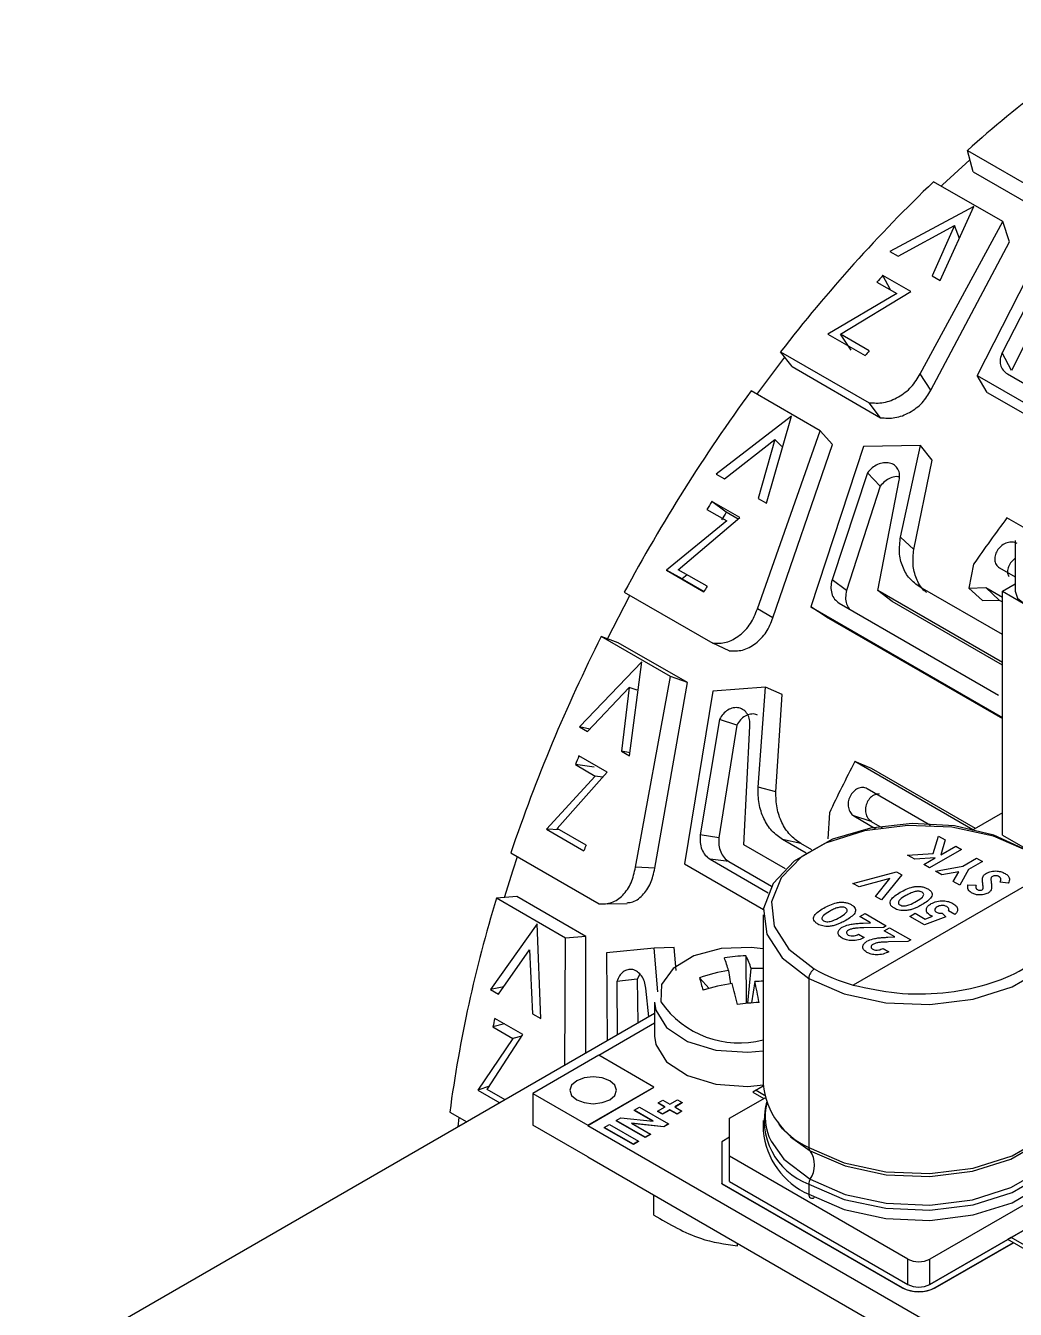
# Model space of a CAD drawing. Header units: millimetres. Extents: x 53 to 380, y 29 to 265.
# Drawn here: x 274.81 to 290.71, y 119.77 to 140.4 of the extents above; entities that cross this region are included whole.
import ezdxf

# ---------------------------------------------------------------- set-up
doc = ezdxf.new("R2010")
doc.units = ezdxf.units.MM

msp = doc.modelspace()

# ---------------------------------------------------------------- linework, layer by layer
at = {"color": 7, "linetype": 'Continuous', "lineweight": 25}
for p, q in [((289.9408, 138.3943), (291.3619, 137.5739)), ((290.0337, 138.0541), (289.9408, 138.3943)), ((290.509, 137.2509), (289.3972, 137.8927)), ((290.0337, 138.0541), (291.4548, 137.2337)), ((290.0431, 137.4922), (288.6967, 136.7713)), ((289.5055, 136.3044), (290.0431, 137.4922)), ((289.1837, 134.8022), (290.509, 137.2509)), ((290.6187, 136.9261), (290.509, 137.2509)), ((288.8287, 136.6951), (289.7323, 137.1893)), ((289.7323, 137.1893), (289.3735, 136.3806)), ((289.8116, 136.9807), (289.7323, 137.1893)), ((289.3532, 134.5418), (290.6187, 136.9261)), ((291.2178, 136.9794), (290.0988, 134.7773)), ((288.6967, 136.7713), (288.8287, 136.6951)), ((291.2516, 136.61), (290.4991, 135.1426)), ((288.486, 136.2802), (288.8068, 136.095)), ((289.034, 136.1273), (288.5826, 136.3878)), ((288.7027, 136.1551), (288.5826, 136.3878)), ((289.3735, 136.3806), (289.5055, 136.3044)), ((291.3655, 136.2893), (290.6491, 134.8596)), ((288.8068, 136.095), (287.6997, 135.4433)), ((287.9014, 135.4414), (289.034, 136.1273)), ((287.6997, 135.4433), (288.3003, 135.0966)), ((288.3639, 135.1744), (287.9014, 135.4414)), ((288.0726, 135.183), (287.9014, 135.4414)), ((286.558, 134.4746), (287.0094, 135.0701)), ((286.9398, 135.1605), (288.3609, 134.3402)), ((287.1251, 134.9198), (286.9398, 135.1605)), ((290.6491, 134.8596), (290.4991, 135.1426)), ((287.1251, 134.9198), (288.5462, 134.0994)), ((289.3532, 134.5418), (289.1837, 134.8022)), ((290.0988, 134.7773), (293.2921, 132.9338)), ((290.2595, 134.5064), (290.0988, 134.7773)), ((290.5849, 134.803), (293.1423, 133.3267)), ((287.5759, 133.887), (286.4641, 134.5289)), ((290.2595, 134.5064), (293.1503, 132.8376)), ((288.5462, 134.0994), (288.3609, 134.3402)), ((287.1123, 134.1242), (285.9043, 133.1932)), ((286.713, 132.7264), (287.1123, 134.1242)), ((286.0363, 133.117), (286.8442, 133.7498)), ((286.5658, 131.0272), (287.5759, 133.887)), ((286.8442, 133.7498), (286.581, 132.8026)), ((286.9583, 133.6354), (286.8442, 133.7498)), ((287.7758, 133.6657), (287.5759, 133.887)), ((286.8159, 130.8829), (287.7758, 133.6657)), ((288.2728, 133.6367), (287.4269, 131.0569)), ((289.1881, 133.6529), (288.2728, 133.6367)), ((288.8659, 132.1806), (289.1881, 133.6529)), ((289.3768, 133.4167), (289.1881, 133.6529)), ((289.0807, 131.9803), (289.3768, 133.4167)), ((285.9043, 133.1932), (286.0363, 133.117)), ((288.337, 133.2142), (287.7653, 131.4914)), ((288.5406, 132.9979), (288.337, 133.2142)), ((288.5406, 132.9979), (287.9995, 131.3207)), ((288.5019, 131.3209), (288.8462, 133.0924)), ((286.2861, 132.4929), (285.8348, 132.7534)), ((286.0668, 132.5794), (285.8348, 132.7534)), ((286.581, 132.8026), (286.713, 132.7264)), ((285.2945, 131.6558), (286.2861, 132.4929)), ((285.7547, 132.626), (286.0755, 132.4409)), ((286.2579, 132.4691), (286.0668, 132.5794)), ((290.914, 132.2941), (290.5769, 132.4887)), ((286.0755, 132.4409), (285.1054, 131.646)), ((289.0807, 131.9803), (288.8659, 132.1806)), ((290.7105, 132.1262), (290.7105, 131.3096)), ((290.0414, 131.7462), (289.9648, 131.3583)), ((290.4579, 131.6857), (290.7105, 131.5398)), ((285.1054, 131.646), (285.706, 131.2993)), ((285.3584, 131.5068), (285.1054, 131.646)), ((285.757, 131.3888), (285.2945, 131.6558)), ((285.4396, 131.572), (285.3584, 131.5068)), ((285.3584, 131.5068), (285.7089, 131.3045)), ((287.9995, 131.3207), (287.7653, 131.4914)), ((284.4266, 131.2929), (285.8477, 130.4725)), ((290.5034, 130.1655), (288.5019, 131.3209)), ((288.7325, 131.1445), (288.5019, 131.3209)), ((290.5034, 130.613), (289.1801, 131.3769)), ((289.9648, 131.3583), (290.2376, 131.3683)), ((290.1824, 131.1622), (289.9648, 131.3583)), ((290.2376, 131.3683), (290.5034, 131.2149)), ((290.4527, 131.1684), (290.2376, 131.3683)), ((290.5034, 131.3096), (290.7105, 131.4292)), ((290.5034, 127.3902), (290.5034, 131.3096)), ((290.5034, 131.3096), (291.9176, 130.4932)), ((284.1562, 130.5462), (284.5164, 131.241)), ((287.4269, 131.0569), (290.5034, 129.2808)), ((287.6698, 130.9005), (287.4269, 131.0569)), ((287.8809, 131.1175), (290.4383, 129.6412)), ((290.5034, 130.1221), (288.7325, 131.1445)), ((290.1824, 131.1622), (290.4527, 131.1684)), ((290.4527, 131.1684), (290.5034, 131.1392)), ((286.8159, 130.8829), (286.5658, 131.0272)), ((287.6698, 130.9005), (290.5034, 129.2647)), ((285.1691, 129.9404), (284.0573, 130.5823)), ((284.3313, 130.4824), (284.0573, 130.5823)), ((285.4431, 129.8406), (284.3313, 130.4824)), ((286.1103, 130.3507), (285.8477, 130.4725)), ((284.7092, 130.1751), (283.7046, 129.1285)), ((284.5133, 128.6617), (284.7092, 130.1751)), ((284.6062, 126.8723), (285.1691, 129.9404)), ((284.9166, 126.8558), (285.4431, 129.8406)), ((285.4431, 129.8406), (285.1691, 129.9404)), ((283.8366, 129.0523), (284.5055, 129.7596)), ((284.5055, 129.7596), (284.3813, 128.7379)), ((284.6348, 129.7198), (284.5055, 129.7596)), ((285.8478, 129.7027), (285.3945, 126.9247)), ((286.6991, 129.7661), (285.8478, 129.7027)), ((286.5773, 128.1614), (286.6991, 129.7661)), ((286.9644, 129.6494), (286.6991, 129.7661)), ((286.8625, 128.0848), (286.9644, 129.6494)), ((285.9584, 129.2489), (285.648, 127.3906)), ((286.2352, 129.1547), (285.9584, 129.2489)), ((283.7046, 129.1285), (283.8366, 129.0523)), ((283.8756, 129.0936), (283.7046, 129.1285)), ((286.2352, 129.1547), (285.9473, 127.3461)), ((286.3509, 127.2342), (286.4468, 129.1408)), ((284.1493, 128.4002), (283.6979, 128.6607)), ((284.3813, 128.7379), (284.5133, 128.6617)), ((284.5195, 128.7097), (284.3813, 128.7379)), ((290.0297, 127.4735), (288.1303, 128.57)), ((288.4002, 128.462), (288.1303, 128.57)), ((283.3496, 127.4967), (284.1493, 128.4002)), ((283.6409, 128.5239), (283.9617, 128.3387)), ((283.9405, 128.48), (283.6409, 128.5239)), ((290.0711, 127.4974), (288.4002, 128.462)), ((283.9617, 128.3387), (283.1773, 127.4823)), ((284.0795, 128.3214), (283.9617, 128.3387)), ((286.8625, 128.0848), (286.5773, 128.1614)), ((289.3503, 127.5441), (288.3306, 128.1327)), ((287.7223, 127.7444), (287.6999, 127.3263)), ((290.5034, 127.747), (290.0101, 127.4622)), ((288.1165, 127.6971), (288.4711, 127.4924)), ((288.3969, 127.6102), (288.1165, 127.6971)), ((288.3969, 127.6102), (288.5739, 127.5081)), ((283.1773, 127.4823), (283.7778, 127.1356)), ((283.3874, 127.4749), (283.1773, 127.4823)), ((283.8122, 127.2297), (283.3496, 127.4967)), ((285.9473, 127.3461), (285.648, 127.3906)), ((289.3899, 127.0937), (289.4753, 127.3745)), ((289.4753, 127.3745), (289.5861, 127.3105)), ((290.5034, 127.3902), (291.9176, 126.5738)), ((287.0179, 126.8492), (286.3509, 127.2342)), ((287.3476, 127.0992), (286.9708, 127.3168)), ((287.2628, 127.2552), (286.9708, 127.3168)), ((287.4404, 127.1527), (287.2628, 127.2552)), ((289.8467, 127.1601), (289.334, 126.8642)), ((289.5861, 127.3105), (289.5143, 127.0744)), ((289.5143, 127.0744), (289.7547, 127.2132)), ((289.7547, 127.2132), (289.8467, 127.1601)), ((282.6049, 127.1046), (284.026, 126.2843)), ((285.3945, 126.9247), (286.6644, 126.1916)), ((285.8048, 127.0008), (286.7377, 126.4623)), ((286.1071, 126.9637), (285.8048, 127.0008)), ((286.1071, 126.9637), (286.7922, 126.5683)), ((288.9805, 127.0683), (289.3899, 127.0937)), ((289.0966, 127.0012), (288.9805, 127.0683)), ((289.4225, 127.0214), (289.0966, 127.0012)), ((289.242, 126.9173), (289.4225, 127.0214)), ((289.334, 126.8642), (289.242, 126.9173)), ((289.8678, 126.8915), (290.0899, 127.0197)), ((290.1819, 126.9666), (289.9599, 126.8384)), ((290.0899, 127.0197), (290.1819, 126.9666)), ((284.9166, 126.8558), (284.6062, 126.8723)), ((288.1017, 126.6118), (288.8002, 126.8005)), ((291.2885, 126.8154), (288.1066, 124.9785)), ((288.8888, 126.7493), (288.5618, 126.3462)), ((288.8002, 126.8005), (288.8888, 126.7493)), ((289.4293, 126.8091), (289.8678, 126.8915)), ((289.5317, 126.75), (289.4293, 126.8091)), ((289.803, 126.801), (289.5317, 126.75)), ((289.7147, 126.6444), (289.803, 126.801)), ((289.9599, 126.8384), (289.8171, 126.5853)), ((288.1997, 126.5553), (288.1017, 126.6118)), ((288.6959, 126.6893), (288.1997, 126.5553)), ((288.4635, 126.403), (288.6959, 126.6893)), ((289.8171, 126.5853), (289.7147, 126.6444)), ((289.948, 126.5888), (290.0798, 126.5854)), ((290.5985, 126.6152), (290.469, 126.6339)), ((282.6977, 126.4024), (282.3719, 126.3727)), ((283.4837, 125.7309), (282.3719, 126.3727)), ((283.8095, 125.7605), (282.6977, 126.4024)), ((288.5618, 126.3462), (288.4635, 126.403)), ((284.153, 126.2857), (284.4735, 126.2913)), ((286.6599, 126.105), (286.6599, 123.3885)), ((288.2101, 126.0788), (288.2956, 126.1281)), ((288.2956, 126.1281), (288.6373, 125.9308)), ((289.0186, 126.0826), (289.104, 126.1319)), ((289.104, 126.1319), (289.2645, 126.0392)), ((289.5371, 126.1322), (289.5967, 126.0772)), ((289.7415, 126.1129), (289.6364, 126.1736)), ((283.0284, 125.965), (282.2759, 124.9065)), ((283.0846, 124.4396), (283.0284, 125.965)), ((288.3827, 125.9792), (288.2101, 126.0788)), ((288.2679, 125.9747), (288.3827, 125.9792)), ((288.5907, 125.9039), (288.2774, 125.8982)), ((288.6373, 125.9308), (288.5907, 125.9039)), ((288.6045, 125.8511), (288.6899, 125.9004)), ((288.6899, 125.9004), (289.0317, 125.7031)), ((289.252, 125.9478), (289.0186, 126.0826)), ((289.5967, 126.0772), (289.252, 125.9478)), ((289.2645, 126.0392), (289.3815, 126.0836)), ((283.4703, 123.6869), (283.4837, 125.7309)), ((283.8095, 125.7605), (283.4837, 125.7309)), ((283.8093, 123.8826), (283.8095, 125.7605)), ((288.1904, 125.7942), (288.2824, 125.7411)), ((288.777, 125.7515), (288.6045, 125.8511)), ((288.6622, 125.747), (288.777, 125.7515)), ((288.9851, 125.6762), (288.6718, 125.6706)), ((289.0317, 125.7031), (288.9851, 125.6762)), ((282.4079, 124.8303), (282.9057, 125.542)), ((282.9057, 125.542), (282.9526, 124.5158)), ((284.9087, 125.572), (284.1394, 125.496)), ((284.1394, 125.496), (284.1532, 124.0811)), ((285.2291, 125.5844), (284.9087, 125.572)), ((284.9649, 124.8709), (284.9087, 125.572)), ((285.2624, 125.2138), (285.2291, 125.5844)), ((288.5848, 125.5665), (288.6768, 125.5134)), ((286.3811, 125.4486), (286.3883, 124.6825)), ((284.6361, 125.071), (284.3085, 125.0356)), ((284.6748, 125.1553), (284.6361, 125.071)), ((284.6361, 125.071), (284.645, 124.365)), ((285.637, 125.0967), (285.791, 124.9249)), ((286.1031, 125.2114), (286.1329, 124.9977)), ((286.4105, 124.6847), (286.4655, 125.2455)), ((287.3921, 125.0845), (287.3921, 122.368)), ((282.4927, 124.9517), (282.2759, 124.9065)), ((282.2759, 124.9065), (282.4079, 124.8303)), ((284.3085, 125.0356), (284.3133, 124.1735)), ((284.8216, 124.467), (284.7707, 124.9302)), ((286.5245, 125.0362), (286.47, 124.6901)), ((284.9138, 124.7048), (284.9138, 124.155)), ((284.9138, 124.5202), (270.9879, 116.4809)), ((282.7965, 124.1808), (282.3452, 124.4413)), ((282.9526, 124.5158), (283.0846, 124.4396)), ((282.4993, 124.3524), (282.3158, 124.3061)), ((282.3158, 124.3061), (282.6366, 124.1209)), ((284.9138, 124.3634), (284.0191, 123.8469)), ((282.6366, 124.1209), (282.0715, 123.2897)), ((282.2244, 123.301), (282.7965, 124.1808)), ((282.7813, 124.1574), (282.6366, 124.1209)), ((284.0157, 123.8489), (282.955, 123.2366)), ((284.8996, 123.3386), (284.0157, 123.8489)), ((282.2584, 123.3534), (282.0715, 123.2897)), ((282.0715, 123.2897), (282.4269, 123.0845)), ((282.5131, 123.1343), (282.2244, 123.301)), ((282.955, 123.2366), (282.955, 122.7266)), ((282.955, 123.2366), (283.8389, 122.7263)), ((283.8389, 122.7263), (284.8996, 123.3386)), ((283.8389, 122.7224), (284.8996, 123.3347)), ((284.8996, 123.3347), (284.8996, 123.3386)), ((286.6606, 123.3553), (286.4906, 123.2572)), ((286.5455, 123.2878), (286.4906, 123.2572)), ((286.4906, 123.2572), (286.6673, 123.1552)), ((286.6606, 123.3542), (286.5455, 123.2878)), ((286.5455, 123.2878), (286.6789, 123.2108)), ((284.5851, 122.9666), (284.6691, 123.0151)), ((284.6691, 123.0151), (285.1368, 122.7451)), ((284.9629, 122.9493), (285.0828, 123.0185)), ((284.9689, 123.0843), (285.0468, 123.1293)), ((285.0828, 123.0185), (284.9689, 123.0843)), ((284.9689, 123.0843), (284.9689, 123.0802)), ((285.0793, 123.0165), (284.9689, 123.0802)), ((285.0468, 123.1293), (285.1608, 123.0635)), ((285.1608, 123.0635), (285.2807, 123.1328)), ((285.3587, 123.0878), (285.2387, 123.0185)), ((285.2387, 123.0185), (285.3527, 122.9528)), ((285.3587, 123.0837), (285.2423, 123.0165)), ((285.2807, 123.1328), (285.3587, 123.0878)), ((285.3587, 123.0878), (285.3587, 123.0837)), ((286.1193, 122.8388), (286.6893, 123.1679)), ((281.6223, 122.9352), (281.8952, 122.7776)), ((281.7555, 122.697), (281.7721, 122.8487)), ((284.2973, 122.8005), (284.3729, 122.8441)), ((284.2973, 122.8005), (284.2973, 122.7964)), ((284.765, 122.5304), (284.2973, 122.8005)), ((284.765, 122.5264), (284.2973, 122.7964)), ((284.3729, 122.8441), (284.8929, 122.7889)), ((284.8929, 122.7889), (284.5851, 122.9666)), ((284.5851, 122.9666), (284.5851, 122.9625)), ((284.8842, 122.7899), (284.5851, 122.9625)), ((285.0409, 122.9043), (284.9629, 122.9493)), ((284.9629, 122.9493), (284.9629, 122.9452)), ((285.0409, 122.9002), (284.9629, 122.9452)), ((285.1608, 122.9735), (285.0409, 122.9043)), ((285.1608, 122.9695), (285.0409, 122.9002)), ((285.0409, 122.9043), (285.0409, 122.9002)), ((285.2747, 122.9078), (285.1608, 122.9735)), ((285.1608, 122.9735), (285.1608, 122.9695)), ((285.2747, 122.9037), (285.1608, 122.9695)), ((285.3527, 122.9528), (285.2747, 122.9078)), ((285.3527, 122.9487), (285.2747, 122.9037)), ((285.2747, 122.9078), (285.2747, 122.9037)), ((285.3527, 122.9528), (285.3527, 122.9487)), ((286.1193, 122.2265), (286.1193, 122.8388)), ((286.6599, 122.7996), (286.6599, 122.6347)), ((283.8389, 122.2164), (282.955, 122.7266)), ((283.8389, 122.7224), (283.8389, 122.7263)), ((283.8389, 122.7224), (290.5564, 118.8445)), ((284.1054, 122.6897), (284.1894, 122.7381)), ((284.1054, 122.6897), (284.1054, 122.6856)), ((284.5731, 122.4197), (284.1054, 122.6897)), ((284.5731, 122.4156), (284.1054, 122.6856)), ((284.1894, 122.7381), (284.6571, 122.4681)), ((285.0606, 122.7011), (284.5421, 122.756)), ((284.5421, 122.756), (284.849, 122.5789)), ((285.0606, 122.697), (284.5508, 122.751)), ((284.849, 122.5789), (284.765, 122.5304)), ((284.849, 122.5789), (284.849, 122.5748)), ((285.1368, 122.7451), (285.0606, 122.7011)), ((285.1368, 122.741), (285.0606, 122.697)), ((285.0606, 122.7011), (285.0606, 122.697)), ((285.1368, 122.7451), (285.1368, 122.741)), ((284.6571, 122.4681), (284.5731, 122.4197)), ((284.6571, 122.4641), (284.5731, 122.4156)), ((284.5731, 122.4197), (284.5731, 122.4156)), ((284.6571, 122.4681), (284.6571, 122.4641)), ((284.849, 122.5748), (284.765, 122.5264)), ((284.765, 122.5304), (284.765, 122.5264)), ((286.1193, 122.5326), (285.9943, 122.4604)), ((285.9943, 122.4604), (285.9943, 121.7884)), ((287.0962, 122.5385), (287.4123, 122.3147)), ((292.554, 122.4306), (289.3367, 120.5733)), ((283.8389, 122.2164), (283.8389, 122.2162)), ((283.8389, 122.2162), (290.5564, 118.3382)), ((288.9831, 120.5733), (286.1193, 122.2265)), ((286.1193, 121.8183), (286.1193, 122.2265)), ((285.9943, 121.7884), (288.8947, 120.114)), ((285.9943, 121.7843), (285.9943, 121.7884)), ((285.9943, 121.7843), (288.8947, 120.1099)), ((286.1193, 121.8183), (288.9831, 120.165)), ((287.3921, 121.7791), (287.3921, 121.6142)), ((284.9038, 121.2807), (284.9038, 121.6014)), ((290.8696, 121.05), (289.3367, 120.165)), ((290.8696, 121.05), (290.5918, 120.8896)), ((290.8699, 121.0491), (290.6467, 120.9202)), ((286.2451, 120.7879), (286.2451, 120.8271)), ((289.4251, 120.114), (290.6802, 120.8386)), ((289.4251, 120.1099), (290.6837, 120.8365)), ((290.6467, 120.9202), (290.5918, 120.8896)), ((291.1221, 120.5834), (290.5918, 120.8896)), ((291.1221, 120.6458), (290.6467, 120.9202)), ((288.9831, 120.165), (288.9831, 120.5733)), ((289.3367, 120.165), (289.3367, 120.5733)), ((288.8947, 120.1099), (288.8947, 120.114)), ((289.4251, 120.1099), (289.4251, 120.114))]:
    msp.add_line(p, q, dxfattribs=at)
at = {"color": 8, "linetype": 'Continuous', "lineweight": 25}
msp.add_line((289.3367, 120.165), (290.8696, 121.05), dxfattribs=at)
at = {"color": 7, "linetype": 'Continuous', "lineweight": 25, "flags": 128}
for points in [[(289.5183, 137.8228), (289.5413, 137.8443), (289.9821, 138.2432)], [(290.7105, 131.3096), (290.7486, 131.1992), (290.857, 131.1055), (291.0192, 131.043), (291.2105, 131.021), (291.4019, 131.043), (291.5641, 131.1055), (291.6725, 131.1992), (291.7105, 131.3096), (291.7105, 131.3096)], [(290.9277, 127.1256), (290.358, 127.3717), (289.6913, 127.5153), (288.9816, 127.5446), (288.2862, 127.4573), (287.6617, 127.2604), (287.1585, 126.9699), (286.8175, 126.6094), (286.6663, 126.208), (286.717, 125.7983), (286.9657, 125.4134), (287.3921, 125.0845)], [(291.2885, 126.8152), (290.9001, 127.1401), (290.3674, 127.3877), (289.7346, 127.5374), (289.0541, 127.5768), (288.3824, 127.5026), (287.7752, 127.321), (287.2828, 127.0471), (286.946, 126.7035), (286.7928, 126.3187), (286.8358, 125.9247), (287.0716, 125.5541), (287.4805, 125.2376)], [(287.3921, 125.0845), (287.9618, 124.8384), (288.6285, 124.6948), (289.3383, 124.6655), (290.0336, 124.7528), (290.6581, 124.9497), (291.1613, 125.2402), (291.5023, 125.6007), (291.6535, 126.0021), (291.6028, 126.4118), (291.3541, 126.7967), (290.9277, 127.1256)], [(282.5042, 126.3848), (282.6402, 126.8282), (282.7098, 127.0441)], [(284.9138, 124.7048), (284.932, 124.575), (285.1065, 124.2956), (285.4441, 124.0715), (285.8992, 123.9329), (286.4102, 123.8985), (286.6599, 123.9217)], [(284.9138, 124.155), (284.932, 124.0252), (285.1065, 123.7458), (285.4441, 123.5217), (285.8992, 123.3831), (286.4102, 123.3487), (286.6601, 123.3719)], [(284.1925, 123.4407), (284.0708, 123.4876), (283.9273, 123.5041), (283.7838, 123.4876), (283.6621, 123.4407), (283.5809, 123.3704), (283.5523, 123.2876), (283.5809, 123.2047), (283.6621, 123.1345)], [(283.6621, 123.1345), (283.7838, 123.0876), (283.9273, 123.0711), (284.0708, 123.0876), (284.1925, 123.1345), (284.2738, 123.2047), (284.3023, 123.2876), (284.2738, 123.3704), (284.1925, 123.4407)], [(287.3921, 122.368), (287.9618, 122.1218), (288.6285, 121.9782), (289.3383, 121.9489), (290.0336, 122.0363), (290.6581, 122.2331), (291.1613, 122.5236), (291.5023, 122.8841), (291.6535, 123.2855), (291.6599, 123.3885)], [(287.3921, 121.7791), (287.9618, 121.5329), (288.6285, 121.3894), (289.3383, 121.3601), (290.0336, 121.4474), (290.6581, 121.6443), (291.1613, 121.9347), (291.5023, 122.2953), (291.6535, 122.6967), (291.6124, 123.0797)], [(287.4123, 122.3147), (287.9755, 122.0713), (288.6346, 121.9294), (289.3362, 121.9005), (290.0236, 121.9868), (290.641, 122.1814), (291.1384, 122.4685), (291.4755, 122.825), (291.5636, 122.9918)], [(287.3921, 121.6142), (287.9618, 121.3681), (288.6285, 121.2245), (289.3383, 121.1952), (290.0336, 121.2825), (290.6581, 121.4794), (291.1613, 121.7699), (291.5023, 122.1304), (291.6535, 122.5318), (291.6599, 122.6347)]]:
    msp.add_lwpolyline(points, dxfattribs=at)
at = {"color": 8, "linetype": 'Continuous', "lineweight": 25, "flags": 128}
for points in [[(286.6599, 125.562), (286.4658, 125.5837), (285.9838, 125.5645), (285.5464, 125.446), (285.2126, 125.2444), (285.0276, 124.9868), (285.0162, 124.7079)], [(287.4123, 121.8557), (287.9755, 121.6123), (288.6346, 121.4704), (289.3362, 121.4414), (290.0236, 121.5278), (290.641, 121.7224), (291.1384, 122.0095), (291.4755, 122.3659), (291.6251, 122.7628), (291.5992, 123.094)], [(286.7852, 122.4693), (286.9908, 122.1808), (287.4123, 121.8557)]]:
    msp.add_lwpolyline(points, dxfattribs=at)
at = {"color": 7, "linetype": 'Continuous', "lineweight": 25}
for centre, radius, start, end in [((302.4759, 124.457), 18.7451, 121.72423, 131.96792), ((306.5577, 119.9867), 24.8014, 133.78201, 142.27914), ((307.0713, 119.6928), 24.9109, 137.91821, 138.2509), ((308.2227, 118.8488), 25.7079, 140.57698, 140.80089), ((309.0379, 118.0567), 27.9447, 143.88179, 151.7283), ((309.5748, 117.7464), 28.0855, 147.7013, 148.00828), ((309.0873, 118.0272), 27.2343, 147.70122, 148.00805), ((312.4482, 116.1514), 27.2995, 143.24135, 145.1628), ((310.1332, 117.423), 28.0935, 150.19049, 150.40067), ((307.9555, 118.5597), 26.7519, 153.29429, 161.37263), ((308.3772, 118.2996), 26.766, 157.22581, 157.54318), ((312.8399, 115.8438), 27.7942, 152.75013, 154.64867), ((307.9894, 118.3453), 25.7579, 159.82319, 160.04591), ((303.1982, 120.0307), 21.7706, 163.06352, 172.33319), ((286.4231, 123.1453), 2.3037, 91.04525, 99.68752), ((283.0432, 124.3131), 3.189, 16.36146, 20.23596), ((285.275, 124.8696), 1.2484, 17.52098, 27.63057), ((286.5577, 122.3598), 2.8876, 99.0579, 108.59379), ((287.688, 125.5671), 2.1042, 192.91859, 198.56544), ((286.5452, 122.4975), 2.7491, 87.60832, 91.66072), ((287.584, 125.0758), 0.1921, 122.60544, 177.39468), ((288.8519, 127.6626), 2.7859, 240.51137, 254.48255), ((286.6615, 121.6739), 3.3656, 98.53403, 106.72073), ((273.3982, 121.6067), 13.2078, 13.39807, 14.89704), ((286.6447, 121.866), 3.1725, 89.7263, 92.17253), ((281.8937, 123.9299), 4.7611, 9.30348, 13.4365), ((287.091, 117.5343), 7.1827, 93.98194, 96.75141), ((303.6669, 119.7439), 21.833, 167.57564, 167.93876), ((287.8907, 123.4987), 1.2357, 185.11545, 246.20467), ((287.7769, 122.8111), 1.1014, 165.11461, 249.55189), ((287.5505, 122.8642), 0.8612, 165.3902, 207.2937), ((287.8907, 122.7449), 1.2357, 185.11545, 246.20467), ((287.4592, 122.3629), 0.0673, 175.71193, 225.78798), ((287.0907, 122.0852), 0.3951, 324.48439, 35.51561), ((287.5666, 121.7741), 0.1745, 152.12041, 178.34814), ((287.446, 121.6055), 0.0546, 170.78553, 309.20409), ((289.1599, 120.9145), 0.3843, 242.60949, 297.39069), ((289.1599, 120.6258), 0.5764, 242.60976, 297.39036), ((289.1599, 120.6217), 0.5764, 242.60976, 297.39036), ((289.1599, 120.5062), 0.3843, 242.60949, 297.39069)]:
    msp.add_arc(centre, radius, start, end, dxfattribs=at)
at = {"color": 8, "linetype": 'Continuous', "lineweight": 25}
msp.add_arc((286.2721, 125.5717), 1.5242, 214.5214, 284.74093, dxfattribs=at)
at = {"color": 7, "linetype": 'Continuous', "lineweight": 25}
for points, knots in [([(290.4991, 135.1426), (290.4867, 135.1096), (290.4621, 135.0436), (290.4689, 134.9463), (290.5074, 134.8602), (290.5591, 134.8221), (290.5849, 134.803)], [0, 0, 0, 0, 0.2509155, 0.5007382, 0.7503876, 1, 1, 1, 1]), ([(288.3609, 134.3402), (288.4382, 134.3352), (288.5939, 134.3252), (288.8385, 134.4235), (289.0537, 134.5863), (289.1404, 134.7302), (289.1837, 134.8022)], [0, 0, 0, 0, 0.2464339, 0.4957901, 0.7476012, 1, 1, 1, 1]), ([(288.5462, 134.0994), (288.6227, 134.0935), (288.7757, 134.0817), (289.0166, 134.1744), (289.2281, 134.3317), (289.3115, 134.4718), (289.3532, 134.5418)], [0, 0, 0, 0, 0.25000172, 0.50000292, 0.75000058, 1, 1, 1, 1]), ([(288.8462, 133.0924), (288.8503, 133.1243), (288.8583, 133.1881), (288.83, 133.2735), (288.7731, 133.3384), (288.6915, 133.3751), (288.5957, 133.3794), (288.4974, 133.3512), (288.4054, 133.2956), (288.3598, 133.2413), (288.337, 133.2142)], [0, 0, 0, 0, 0.1253833, 0.2504264, 0.3754315, 0.5003877, 0.6252944, 0.7501882, 0.8750783, 1, 1, 1, 1]), ([(288.8494, 133.1479), (288.8321, 133.15), (288.7843, 133.1557), (288.7001, 133.1304), (288.6086, 133.0783), (288.5632, 133.0247), (288.5406, 132.9979)], [0, 0, 0, 0, 0.1594941, 0.439686, 0.7198403, 1, 1, 1, 1]), ([(289.1801, 131.3769), (289.121, 131.4193), (289.0026, 131.5044), (288.8915, 131.7012), (288.8358, 131.9309), (288.8559, 132.0971), (288.8659, 132.1806)], [0, 0, 0, 0, 0.2477043, 0.4965143, 0.7472049, 1, 1, 1, 1]), ([(290.7395, 132.0779), (290.7277, 132.0836), (290.7044, 132.0948), (290.6638, 132.1013), (290.6212, 132.0999), (290.5635, 132.0865), (290.4938, 132.0499), (290.4267, 131.9816), (290.385, 131.8984), (290.3747, 131.8118), (290.3951, 131.7478), (290.4262, 131.7073), (290.4473, 131.6929), (290.4579, 131.6857)], [0, 0, 0, 0, 0.0628577, 0.1254666, 0.1879461, 0.2507863, 0.375448, 0.5001635, 0.6249395, 0.749726, 0.8744834, 0.937248, 1, 1, 1, 1]), ([(289.2832, 131.2903), (289.2675, 131.3024), (289.1946, 131.3588), (289.1154, 131.5123), (289.0542, 131.735), (289.0719, 131.8985), (289.0807, 131.9803)], [0, 0, 0, 0, 0.0838633, 0.3892443, 0.6946221, 1, 1, 1, 1]), ([(290.7105, 131.8339), (290.7069, 131.8322), (290.6762, 131.8175), (290.631, 131.7641), (290.5905, 131.6844), (290.5807, 131.6037), (290.599, 131.5621), (290.607, 131.5439)], [0, 0, 0, 0, 0.0338808, 0.289744, 0.545615, 0.8014935, 1, 1, 1, 1]), ([(287.7653, 131.4914), (287.7571, 131.4535), (287.7406, 131.3779), (287.757, 131.2697), (287.8021, 131.1762), (287.8546, 131.1371), (287.8809, 131.1175)], [0, 0, 0, 0, 0.2509139, 0.5007371, 0.7503871, 1, 1, 1, 1]), ([(287.9995, 131.3207), (287.9919, 131.2833), (287.9768, 131.2089), (287.9928, 131.1036), (288.0265, 131.0499), (288.0426, 131.0242)], [0, 0, 0, 0, 0.3440098, 0.6863521, 1, 1, 1, 1]), ([(285.8477, 130.4725), (285.9205, 130.4712), (286.067, 130.4686), (286.2845, 130.5898), (286.4677, 130.781), (286.5331, 130.9451), (286.5658, 131.0272)], [0, 0, 0, 0, 0.2464344, 0.49579, 0.7476028, 1, 1, 1, 1]), ([(286.1103, 130.3507), (286.1825, 130.3484), (286.3267, 130.3437), (286.5414, 130.4586), (286.7216, 130.6435), (286.7844, 130.8031), (286.8159, 130.8829)], [0, 0, 0, 0, 0.2500018, 0.5000019, 0.7500021, 1, 1, 1, 1]), ([(286.4468, 129.1408), (286.4468, 129.1755), (286.4466, 129.2449), (286.41, 129.3359), (286.3493, 129.4035), (286.2689, 129.4394), (286.1792, 129.4395), (286.0911, 129.4043), (286.0122, 129.3399), (285.9763, 129.2793), (285.9584, 129.2489)], [0, 0, 0, 0, 0.1253834, 0.2504274, 0.3754322, 0.5003884, 0.625295, 0.7501894, 0.8750792, 1, 1, 1, 1]), ([(286.5678, 129.3181), (286.5593, 129.3225), (286.5254, 129.34), (286.4545, 129.3367), (286.3679, 129.3064), (286.2886, 129.2442), (286.253, 129.1845), (286.2352, 129.1547)], [0, 0, 0, 0, 0.0779506, 0.3084666, 0.5389973, 0.7694951, 1, 1, 1, 1]), ([(286.9708, 127.3168), (286.9106, 127.3597), (286.79, 127.4458), (286.6618, 127.651), (286.5809, 127.8935), (286.5785, 128.0719), (286.5773, 128.1614)], [0, 0, 0, 0, 0.2477041, 0.4965144, 0.747205, 1, 1, 1, 1]), ([(288.3306, 128.1327), (288.319, 128.1383), (288.2959, 128.1494), (288.2574, 128.1545), (288.2179, 128.151), (288.1659, 128.1338), (288.1054, 128.0911), (288.0513, 128.0142), (288.0226, 127.9228), (288.0237, 127.8292), (288.0505, 127.7612), (288.0844, 127.719), (288.1058, 127.7044), (288.1165, 127.6971)], [0, 0, 0, 0, 0.0628576, 0.1254666, 0.1879464, 0.250786, 0.3754489, 0.5001627, 0.6249389, 0.7497257, 0.8744832, 0.9372482, 1, 1, 1, 1]), ([(287.2628, 127.2552), (287.2026, 127.2979), (287.0822, 127.3833), (286.9526, 127.5848), (286.8692, 127.8222), (286.8647, 127.9972), (286.8625, 128.0848)], [0, 0, 0, 0, 0.2500013, 0.500002, 0.7500008, 1, 1, 1, 1]), ([(288.5214, 128.0512), (288.4991, 128.0491), (288.4508, 128.0444), (288.382, 127.9953), (288.3282, 127.9208), (288.3006, 127.83), (288.3038, 127.7388), (288.3359, 127.6578), (288.3765, 127.6261), (288.3969, 127.6102)], [0, 0, 0, 0, 0.1251975, 0.2709918, 0.4167436, 0.5625006, 0.7082611, 0.8540549, 1, 1, 1, 1]), ([(285.648, 127.3906), (285.6455, 127.3505), (285.6404, 127.2704), (285.67, 127.1571), (285.7242, 127.0601), (285.7779, 127.0206), (285.8048, 127.0008)], [0, 0, 0, 0, 0.25091532, 0.50073654, 0.75038704, 1, 1, 1, 1]), ([(285.9473, 127.3461), (285.9452, 127.3064), (285.941, 127.2272), (285.9724, 127.1161), (286.0273, 127.0219), (286.0805, 126.9831), (286.1071, 126.9637)], [0, 0, 0, 0, 0.25098881, 0.50076412, 0.75038684, 1, 1, 1, 1]), ([(284.026, 126.2843), (284.0929, 126.2841), (284.2276, 126.2839), (284.4095, 126.4128), (284.5505, 126.6143), (284.5876, 126.7862), (284.6062, 126.8723)], [0, 0, 0, 0, 0.2464349, 0.4957897, 0.747603, 1, 1, 1, 1]), ([(284.4727, 126.3027), (284.4956, 126.3034), (284.5844, 126.3062), (284.7239, 126.413), (284.8636, 126.6042), (284.8989, 126.7719), (284.9166, 126.8558)], [0, 0, 0, 0, 0.1037829, 0.4025233, 0.7012615, 1, 1, 1, 1]), ([(288.1066, 124.9783), (288.3373, 124.9267), (288.7987, 124.8237), (289.5527, 124.8336), (290.2617, 124.9671), (290.8665, 125.2219), (291.3079, 125.5711), (291.5391, 125.9804), (291.5563, 126.4156), (291.3778, 126.682), (291.2885, 126.8152)], [0, 0, 0, 0, 0.125, 0.2499999, 0.3749999, 0.5, 0.6250001, 0.7500001, 0.8750001, 1, 1, 1, 1]), ([(290.1817, 126.6776), (290.1829, 126.6899), (290.1848, 126.7102), (290.1989, 126.7373), (290.2184, 126.7585), (290.237, 126.7702), (290.2463, 126.7761)], [0, 0, 0, 0, 0.3400239, 0.5600156, 0.7799717, 1, 1, 1, 1]), ([(290.2463, 126.7761), (290.2711, 126.7876), (290.3206, 126.8106), (290.4121, 126.8145), (290.4901, 126.7998), (290.5274, 126.7809), (290.5461, 126.7715)], [0, 0, 0, 0, 0.2796195, 0.5589549, 0.779221, 1, 1, 1, 1]), ([(290.3436, 126.7261), (290.3379, 126.7219), (290.3266, 126.7134), (290.3196, 126.696), (290.319, 126.677), (290.3203, 126.6564), (290.3222, 126.6426), (290.3232, 126.6358)], [0, 0, 0, 0, 0.1694796, 0.3392948, 0.5594021, 0.7796987, 1, 1, 1, 1]), ([(290.4507, 126.7203), (290.4422, 126.7245), (290.425, 126.7329), (290.3941, 126.7367), (290.3647, 126.7354), (290.3507, 126.7292), (290.3436, 126.7261)], [0, 0, 0, 0, 0.2803456, 0.5602001, 0.7804333, 1, 1, 1, 1]), ([(290.469, 126.6339), (290.4734, 126.644), (290.4805, 126.6606), (290.4805, 126.6844), (290.4727, 126.7045), (290.4581, 126.7151), (290.4507, 126.7203)], [0, 0, 0, 0, 0.3403689, 0.5605874, 0.7804635, 1, 1, 1, 1]), ([(290.5461, 126.7715), (290.564, 126.7595), (290.5996, 126.7354), (290.6267, 126.6792), (290.6092, 126.6395), (290.5985, 126.6152)], [0, 0, 0, 0, 0.28045766, 0.56039918, 1, 1, 1, 1]), ([(288.861, 126.4697), (288.9249, 126.504), (289.0049, 126.5469), (289.1299, 126.5656), (289.1949, 126.5645), (289.2555, 126.55), (289.2874, 126.5335), (289.3033, 126.5252)], [0, 0, 0, 0, 0.4988088, 0.6242572, 0.749428, 0.8745747, 1, 1, 1, 1]), ([(289.3033, 126.5252), (289.3175, 126.5161), (289.3459, 126.4978), (289.3714, 126.4633), (289.3758, 126.4262), (289.3478, 126.3539), (289.2735, 126.308), (289.2142, 126.2714)], [0, 0, 0, 0, 0.1254737, 0.2507361, 0.3759943, 0.5014438, 1, 1, 1, 1]), ([(290.0079, 126.46), (289.9908, 126.4723), (289.9626, 126.4926), (289.9472, 126.528), (289.9444, 126.5584), (289.9468, 126.5787), (289.948, 126.5888)], [0, 0, 0, 0, 0.3389757, 0.5590816, 0.7794795, 1, 1, 1, 1]), ([(290.0798, 126.5854), (290.0775, 126.5768), (290.0738, 126.5626), (290.0756, 126.5426), (290.0827, 126.5258), (290.0949, 126.5169), (290.101, 126.5125)], [0, 0, 0, 0, 0.3403678, 0.56062, 0.7805225, 1, 1, 1, 1]), ([(290.101, 126.5125), (290.1069, 126.5095), (290.1188, 126.5035), (290.1405, 126.5007), (290.1611, 126.5014), (290.1711, 126.5058), (290.176, 126.5079)], [0, 0, 0, 0, 0.280332, 0.5601318, 0.7805385, 1, 1, 1, 1]), ([(290.176, 126.5079), (290.1788, 126.5098), (290.1835, 126.5128), (290.1878, 126.5179), (290.1905, 126.5223), (290.1915, 126.5255), (290.192, 126.527)], [0, 0, 0, 0, 0.3394966, 0.5599651, 0.7798149, 1, 1, 1, 1]), ([(290.1886, 126.6054), (290.1875, 126.6136), (290.1858, 126.627), (290.1837, 126.6458), (290.182, 126.6617), (290.1818, 126.6723), (290.1817, 126.6776)], [0, 0, 0, 0, 0.340007, 0.5600121, 0.7800157, 1, 1, 1, 1]), ([(290.192, 126.527), (290.1927, 126.5359), (290.1937, 126.5505), (290.1922, 126.5709), (290.1905, 126.5882), (290.1892, 126.5996), (290.1886, 126.6054)], [0, 0, 0, 0, 0.3398048, 0.5598653, 0.7799381, 1, 1, 1, 1]), ([(290.3232, 126.6358), (290.3259, 126.6147), (290.3305, 126.5799), (290.3297, 126.5315), (290.3161, 126.4902), (290.287, 126.4683), (290.2725, 126.4573)], [0, 0, 0, 0, 0.3406846, 0.5610734, 0.7808149, 1, 1, 1, 1]), ([(287.632, 126.2155), (287.6959, 126.2498), (287.7758, 126.2927), (287.9009, 126.3114), (287.9659, 126.3103), (288.0264, 126.2958), (288.0583, 126.2793), (288.0743, 126.271)], [0, 0, 0, 0, 0.4988082, 0.6242589, 0.7494312, 0.8745741, 1, 1, 1, 1]), ([(288.7671, 126.2126), (288.7528, 126.2219), (288.7242, 126.2405), (288.7001, 126.2758), (288.6957, 126.3133), (288.7261, 126.3863), (288.8011, 126.4326), (288.861, 126.4697)], [0, 0, 0, 0, 0.1254134, 0.2506431, 0.3758464, 0.5012865, 1, 1, 1, 1]), ([(288.953, 126.4166), (288.9169, 126.3955), (288.8629, 126.364), (288.829, 126.315), (288.833, 126.2846), (288.8489, 126.2729), (288.8568, 126.267)], [0, 0, 0, 0, 0.5014481, 0.7503745, 0.8752938, 1, 1, 1, 1]), ([(288.8568, 126.267), (288.8672, 126.2622), (288.8881, 126.2527), (288.9425, 126.2482), (289.0293, 126.2719), (289.0856, 126.3038), (289.1232, 126.3251)], [0, 0, 0, 0, 0.1248925, 0.2496617, 0.498629, 1, 1, 1, 1]), ([(289.1203, 126.484), (289.0986, 126.479), (289.0627, 126.4707), (289.0201, 126.4517), (288.9854, 126.4349), (288.9638, 126.4227), (288.953, 126.4166)], [0, 0, 0, 0, 0.3391628, 0.5594036, 0.7796806, 1, 1, 1, 1]), ([(289.2117, 126.4719), (289.203, 126.476), (289.1887, 126.4828), (289.1634, 126.4864), (289.1416, 126.4866), (289.1274, 126.4848), (289.1203, 126.484)], [0, 0, 0, 0, 0.3389622, 0.5591609, 0.7794856, 1, 1, 1, 1]), ([(289.1232, 126.3251), (289.1585, 126.3457), (289.2114, 126.3766), (289.242, 126.4254), (289.2353, 126.4548), (289.2196, 126.4662), (289.2117, 126.4719)], [0, 0, 0, 0, 0.50140876, 0.75015332, 0.87508227, 1, 1, 1, 1]), ([(289.3594, 126.2869), (289.3879, 126.3003), (289.445, 126.3271), (289.5493, 126.3345), (289.6426, 126.3228), (289.687, 126.3016), (289.7092, 126.2909)], [0, 0, 0, 0, 0.2798466, 0.5595621, 0.7797226, 1, 1, 1, 1]), ([(290.2725, 126.4573), (290.2505, 126.4475), (290.2066, 126.4277), (290.127, 126.4247), (290.0575, 126.4354), (290.0245, 126.4518), (290.0079, 126.46)], [0, 0, 0, 0, 0.2793906, 0.5591434, 0.7794487, 1, 1, 1, 1]), ([(287.538, 125.9584), (287.5237, 125.9677), (287.4952, 125.9863), (287.471, 126.0215), (287.4666, 126.0591), (287.4971, 126.1321), (287.5721, 126.1784), (287.632, 126.2155)], [0, 0, 0, 0, 0.1254135, 0.2506434, 0.3758469, 0.5012852, 1, 1, 1, 1]), ([(287.724, 126.1623), (287.6879, 126.1413), (287.6338, 126.1098), (287.6, 126.0608), (287.6039, 126.0304), (287.6198, 126.0186), (287.6278, 126.0128)], [0, 0, 0, 0, 0.5014477, 0.7503766, 0.8752939, 1, 1, 1, 1]), ([(287.8913, 126.2298), (287.8695, 126.2247), (287.8336, 126.2165), (287.791, 126.1975), (287.7564, 126.1807), (287.7348, 126.1685), (287.724, 126.1623)], [0, 0, 0, 0, 0.3391628, 0.5594036, 0.7796806, 1, 1, 1, 1]), ([(287.9827, 126.2177), (287.974, 126.2218), (287.9596, 126.2286), (287.9343, 126.2322), (287.9125, 126.2324), (287.8984, 126.2306), (287.8913, 126.2298)], [0, 0, 0, 0, 0.3389622, 0.5591609, 0.7794856, 1, 1, 1, 1]), ([(287.8941, 126.0709), (287.9295, 126.0915), (287.9823, 126.1224), (288.013, 126.1712), (288.0062, 126.2006), (287.9905, 126.212), (287.9827, 126.2177)], [0, 0, 0, 0, 0.5014111, 0.7501522, 0.8750826, 1, 1, 1, 1]), ([(288.0743, 126.271), (288.0885, 126.2619), (288.1168, 126.2436), (288.1424, 126.2091), (288.1468, 126.172), (288.1187, 126.0997), (288.0445, 126.0538), (287.9851, 126.0172)], [0, 0, 0, 0, 0.1254734, 0.2507356, 0.3759936, 0.5014448, 1, 1, 1, 1]), ([(288.9673, 126.1775), (288.9425, 126.1757), (288.9017, 126.1729), (288.846, 126.1811), (288.8027, 126.1938), (288.7789, 126.2063), (288.7671, 126.2126)], [0, 0, 0, 0, 0.3395693, 0.5596353, 0.7797327, 1, 1, 1, 1]), ([(289.2142, 126.2714), (289.1897, 126.2578), (289.1493, 126.2354), (289.087, 126.2085), (289.0306, 126.1884), (288.9884, 126.1811), (288.9673, 126.1775)], [0, 0, 0, 0, 0.3401483, 0.5602526, 0.7802451, 1, 1, 1, 1]), ([(289.3448, 126.0991), (289.3236, 126.1148), (289.2811, 126.1461), (289.2775, 126.2035), (289.3063, 126.2519), (289.3417, 126.2752), (289.3594, 126.2869)], [0, 0, 0, 0, 0.2792896, 0.5587598, 0.7791565, 1, 1, 1, 1]), ([(289.3815, 126.0836), (289.377, 126.0851), (289.3696, 126.0875), (289.3599, 126.0915), (289.3521, 126.0951), (289.3472, 126.0978), (289.3448, 126.0991)], [0, 0, 0, 0, 0.3399341, 0.5599958, 0.7800007, 1, 1, 1, 1]), ([(289.4546, 126.2356), (289.4442, 126.2286), (289.4235, 126.2146), (289.4142, 126.189), (289.4201, 126.1651), (289.4359, 126.1538), (289.4438, 126.1482)], [0, 0, 0, 0, 0.2803437, 0.5598958, 0.7800244, 1, 1, 1, 1]), ([(289.4438, 126.1482), (289.4528, 126.1441), (289.4677, 126.1374), (289.4931, 126.1335), (289.515, 126.1317), (289.5297, 126.132), (289.5371, 126.1322)], [0, 0, 0, 0, 0.33883117, 0.55909429, 0.77948736, 1, 1, 1, 1]), ([(289.6119, 126.2408), (289.5987, 126.2466), (289.5721, 126.2582), (289.5242, 126.2585), (289.4838, 126.2505), (289.4643, 126.2406), (289.4546, 126.2356)], [0, 0, 0, 0, 0.2790903, 0.5587593, 0.7791458, 1, 1, 1, 1]), ([(289.6364, 126.1736), (289.6394, 126.1802), (289.6454, 126.1933), (289.6415, 126.2181), (289.6231, 126.2322), (289.6119, 126.2408)], [0, 0, 0, 0, 0.28109, 0.5618104, 1, 1, 1, 1]), ([(289.7092, 126.2909), (289.7295, 126.2769), (289.7702, 126.2488), (289.7884, 126.1976), (289.7774, 126.1506), (289.7535, 126.1255), (289.7415, 126.1129)], [0, 0, 0, 0, 0.27986806, 0.55937195, 0.7795073, 1, 1, 1, 1]), ([(287.7383, 125.9233), (287.7135, 125.9215), (287.6727, 125.9187), (287.6169, 125.9269), (287.5737, 125.9396), (287.5499, 125.9521), (287.538, 125.9584)], [0, 0, 0, 0, 0.33956275, 0.55963772, 0.77973329, 1, 1, 1, 1]), ([(287.6278, 126.0128), (287.6382, 126.008), (287.659, 125.9984), (287.7134, 125.994), (287.8002, 126.0177), (287.8565, 126.0496), (287.8941, 126.0709)], [0, 0, 0, 0, 0.1248983, 0.24966104, 0.49862836, 1, 1, 1, 1]), ([(287.9851, 126.0172), (287.9606, 126.0036), (287.9203, 125.9812), (287.858, 125.9543), (287.8015, 125.9342), (287.7593, 125.9269), (287.7383, 125.9233)], [0, 0, 0, 0, 0.3401482, 0.5602514, 0.7802453, 1, 1, 1, 1]), ([(287.9302, 125.7319), (287.9097, 125.7464), (287.8688, 125.7754), (287.8608, 125.8289), (287.8829, 125.8753), (287.9144, 125.8981), (287.9301, 125.9095)], [0, 0, 0, 0, 0.2797504, 0.5589646, 0.7796341, 1, 1, 1, 1]), ([(287.9301, 125.9095), (287.9631, 125.924), (288.0176, 125.9478), (288.1091, 125.9634), (288.188, 125.9711), (288.2412, 125.9735), (288.2679, 125.9747)], [0, 0, 0, 0, 0.338831, 0.5590729, 0.7795087, 1, 1, 1, 1]), ([(288.2774, 125.8982), (288.2476, 125.8975), (288.1984, 125.8964), (288.1308, 125.8906), (288.0747, 125.8805), (288.0439, 125.8669), (288.0286, 125.8601)], [0, 0, 0, 0, 0.3404231, 0.5606413, 0.7806211, 1, 1, 1, 1]), ([(288.2824, 125.7411), (288.2536, 125.7276), (288.1961, 125.7008), (288.0924, 125.6878), (287.997, 125.6994), (287.9525, 125.7211), (287.9302, 125.7319)], [0, 0, 0, 0, 0.2806374, 0.5599261, 0.7797825, 1, 1, 1, 1]), ([(288.0286, 125.8601), (288.0195, 125.8537), (288.0014, 125.841), (287.9961, 125.8175), (288.0055, 125.7967), (288.0201, 125.7869), (288.0274, 125.782)], [0, 0, 0, 0, 0.2798445, 0.5591832, 0.7793882, 1, 1, 1, 1]), ([(288.0274, 125.782), (288.0416, 125.7763), (288.07, 125.7647), (288.1347, 125.7687), (288.1693, 125.7845), (288.1904, 125.7942)], [0, 0, 0, 0, 0.2787551, 0.559274, 1, 1, 1, 1]), ([(288.3245, 125.5043), (288.3041, 125.5188), (288.2631, 125.5477), (288.2551, 125.6012), (288.2772, 125.6476), (288.3087, 125.6705), (288.3244, 125.6818)], [0, 0, 0, 0, 0.27974652, 0.55896228, 0.77963296, 1, 1, 1, 1]), ([(288.3244, 125.6818), (288.3574, 125.6963), (288.4119, 125.7202), (288.5034, 125.7357), (288.5823, 125.7435), (288.6356, 125.7458), (288.6622, 125.747)], [0, 0, 0, 0, 0.3388292, 0.5590706, 0.7795059, 1, 1, 1, 1]), ([(288.6768, 125.5134), (288.648, 125.5), (288.5904, 125.4731), (288.4868, 125.4602), (288.3914, 125.4717), (288.3468, 125.4934), (288.3245, 125.5043)], [0, 0, 0, 0, 0.2806365, 0.5599269, 0.7797786, 1, 1, 1, 1]), ([(288.4229, 125.6325), (288.4139, 125.6261), (288.3957, 125.6133), (288.3905, 125.5898), (288.3998, 125.5691), (288.4145, 125.5593), (288.4218, 125.5544)], [0, 0, 0, 0, 0.2798445, 0.5591832, 0.7793882, 1, 1, 1, 1]), ([(288.4218, 125.5544), (288.4359, 125.5486), (288.4643, 125.5371), (288.5291, 125.541), (288.5636, 125.5569), (288.5848, 125.5665)], [0, 0, 0, 0, 0.2787551, 0.559274, 1, 1, 1, 1]), ([(288.6718, 125.6706), (288.6419, 125.6699), (288.5928, 125.6687), (288.5251, 125.6629), (288.4691, 125.6529), (288.4383, 125.6393), (288.4229, 125.6325)], [0, 0, 0, 0, 0.3404231, 0.5606413, 0.7806211, 1, 1, 1, 1]), ([(284.7707, 124.9302), (284.7655, 124.9655), (284.7549, 125.036), (284.7078, 125.1284), (284.6422, 125.1967), (284.5635, 125.2323), (284.4815, 125.2314), (284.4063, 125.1946), (284.3439, 125.1283), (284.3203, 125.0665), (284.3085, 125.0356)], [0, 0, 0, 0, 0.1253832, 0.2504268, 0.3754319, 0.5003881, 0.6252946, 0.7501883, 0.8750787, 1, 1, 1, 1]), ([(287.1156, 122.5348), (287.0453, 122.5937), (286.9468, 122.676), (286.9125, 122.7514), (286.9027, 122.7729)], [0, 0, 0, 0, 0.7144221, 1, 1, 1, 1]), ([(284.9038, 121.2807), (285.1526, 121.1357), (285.6014, 120.8742), (286.0467, 120.8145), (286.2451, 120.7879)], [0, 0, 0, 0, 0.55446448, 1, 1, 1, 1])]:
    msp.add_open_spline(points, degree=3, knots=knots, dxfattribs=at)

doc.saveas('drawing.dxf')
